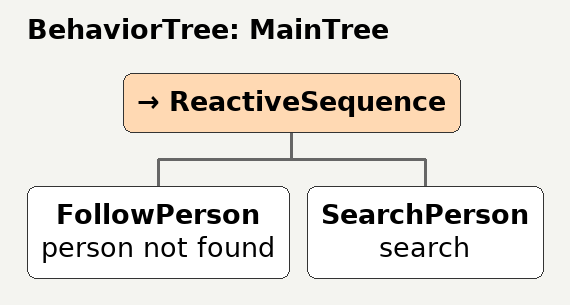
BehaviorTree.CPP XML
<root main_tree_to_execute="MainTree">
    <BehaviorTree ID="MainTree">
        <ReactiveSequence>
            <FollowPerson   name="person not found"/>
            <SearchPerson   name="search"/>
        </ReactiveSequence>
    </BehaviorTree>
</root>
